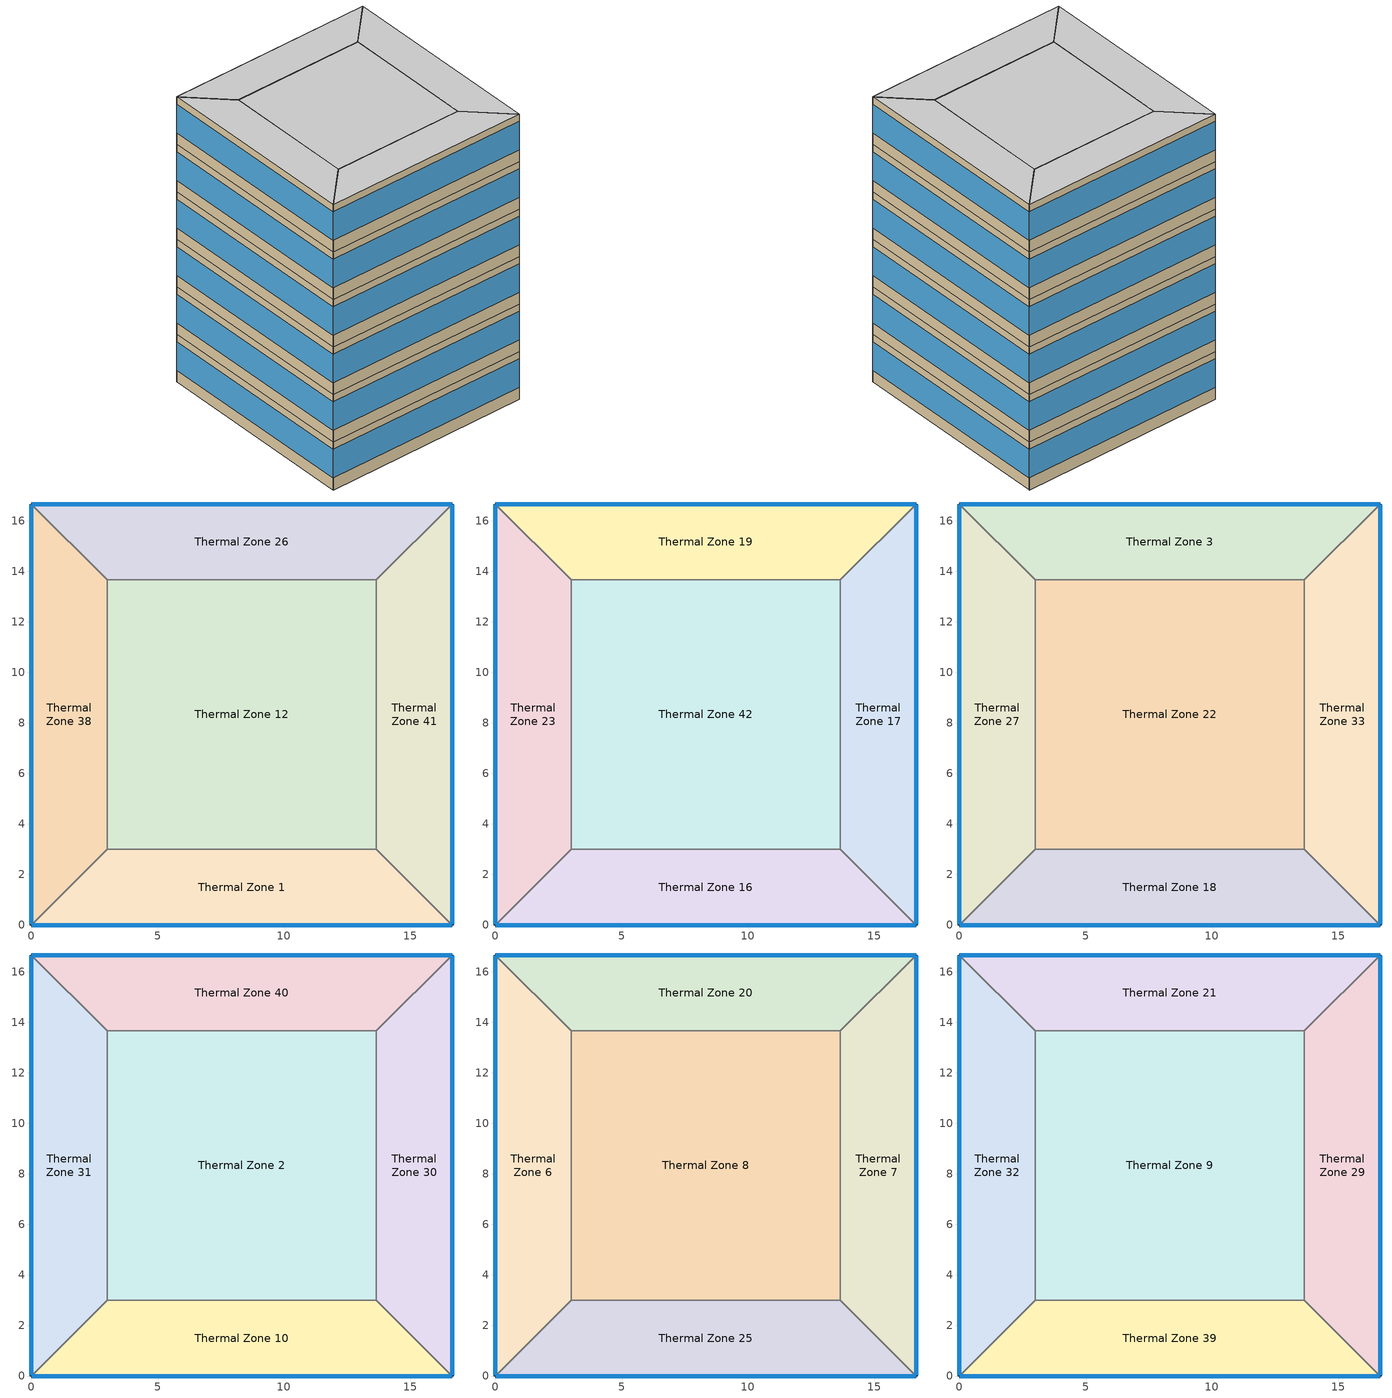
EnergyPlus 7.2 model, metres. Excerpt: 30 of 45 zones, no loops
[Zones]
Thermal Zone 41
 floor ground (000_ExtSlabCarpet_4in_ClimateZone 1-8): 16.67,16.67 16.67,0 13.67,3 13.67,13.67 z0
 wall outside (ASHRAE_189.1-2009_ExtWall_SteelFrame_ClimateZone 4-8): 16.67,0 16.67,16.67 z0:4
 wall to Thermal Zone 26 (000_Interior Wall): 16.67,16.67 13.67,13.67 z0:4
 wall to Thermal Zone 1 (000_Interior Wall): 13.67,3 16.67,0 z0:4
 wall to Thermal Zone 12 (000_Interior Wall): 13.67,13.67 13.67,3 z0:4
 window (ASHRAE_189.1-2009_ExtWindow_ClimateZone 4-5): 16.67,0.03 16.67,16.64 z1:3.41
Thermal Zone 38
 floor ground (000_ExtSlabCarpet_4in_ClimateZone 1-8): 0,0 0,16.67 3,13.67 3,3 z0
 wall outside (ASHRAE_189.1-2009_ExtWall_SteelFrame_ClimateZone 4-8): 0,16.67 0,0 z0:4
 wall to Thermal Zone 12 (000_Interior Wall): 3,3 3,13.67 z0:4
 wall to Thermal Zone 26 (000_Interior Wall): 3,13.67 0,16.67 z0:4
 wall to Thermal Zone 1 (000_Interior Wall): 0,0 3,3 z0:4
 window (ASHRAE_189.1-2009_ExtWindow_ClimateZone 4-5): 0,16.64 0,0.03 z1:3.41
Thermal Zone 26
 floor ground (000_ExtSlabCarpet_4in_ClimateZone 1-8): 0,16.67 16.67,16.67 13.67,13.67 3,13.67 z0
 wall outside (ASHRAE_189.1-2009_ExtWall_SteelFrame_ClimateZone 4-8): 16.67,16.67 0,16.67 z0:4
 wall to Thermal Zone 12 (000_Interior Wall): 3,13.67 13.67,13.67 z0:4
 window (ASHRAE_189.1-2009_ExtWindow_ClimateZone 4-5): 16.64,16.67 0.03,16.67 z1:3.41
Thermal Zone 1
 floor ground (000_ExtSlabCarpet_4in_ClimateZone 1-8): 16.67,0 0,0 3,3 13.67,3 z0
 wall outside (ASHRAE_189.1-2009_ExtWall_SteelFrame_ClimateZone 4-8): 0,0 16.67,0 z0:4
 wall to Thermal Zone 12 (000_Interior Wall): 13.67,3 3,3 z0:4
 window (ASHRAE_189.1-2009_ExtWindow_ClimateZone 4-5): 0.03,0 16.64,0 z1:3.41
Thermal Zone 12
 floor ground (000_ExtSlabCarpet_4in_ClimateZone 1-8): 3,3 3,13.67 13.67,13.67 13.67,3 z0
Thermal Zone 17
 floor to Thermal Zone 41 (000_Interior Floor): 16.67,16.67 16.67,0 13.67,3 13.67,13.67 z4
 wall outside (ASHRAE_189.1-2009_ExtWall_SteelFrame_ClimateZone 4-8): 16.67,0 16.67,16.67 z4:8
 wall to Thermal Zone 42 (000_Interior Wall): 13.67,13.67 13.67,3 z4:8
 wall to Thermal Zone 16 (000_Interior Wall): 13.67,3 16.67,0 z4:8
 wall to Thermal Zone 19 (000_Interior Wall): 16.67,16.67 13.67,13.67 z4:8
 window (ASHRAE_189.1-2009_ExtWindow_ClimateZone 4-5): 16.67,0.03 16.67,16.64 z5:7.41
Thermal Zone 23
 floor to Thermal Zone 38 (000_Interior Floor): 0,0 0,16.67 3,13.67 3,3 z4
 wall outside (ASHRAE_189.1-2009_ExtWall_SteelFrame_ClimateZone 4-8): 0,16.67 0,0 z4:8
 wall to Thermal Zone 16 (000_Interior Wall): 0,0 3,3 z4:8
 wall to Thermal Zone 42 (000_Interior Wall): 3,3 3,13.67 z4:8
 wall to Thermal Zone 19 (000_Interior Wall): 3,13.67 0,16.67 z4:8
 window (ASHRAE_189.1-2009_ExtWindow_ClimateZone 4-5): 0,16.64 0,0.03 z5:7.41
Thermal Zone 16
 floor to Thermal Zone 1 (000_Interior Floor): 16.67,0 0,0 3,3 13.67,3 z4
 wall outside (ASHRAE_189.1-2009_ExtWall_SteelFrame_ClimateZone 4-8): 0,0 16.67,0 z4:8
 wall to Thermal Zone 42 (000_Interior Wall): 13.67,3 3,3 z4:8
 window (ASHRAE_189.1-2009_ExtWindow_ClimateZone 4-5): 0.03,0 16.64,0 z5:7.41
Thermal Zone 19
 floor to Thermal Zone 26 (000_Interior Floor): 0,16.67 16.67,16.67 13.67,13.67 3,13.67 z4
 wall outside (ASHRAE_189.1-2009_ExtWall_SteelFrame_ClimateZone 4-8): 16.67,16.67 0,16.67 z4:8
 wall to Thermal Zone 42 (000_Interior Wall): 3,13.67 13.67,13.67 z4:8
 window (ASHRAE_189.1-2009_ExtWindow_ClimateZone 4-5): 16.64,16.67 0.03,16.67 z5:7.41
Thermal Zone 42
 floor to Thermal Zone 12 (000_Interior Floor): 3,3 3,13.67 13.67,13.67 13.67,3 z4
Thermal Zone 27
 floor to Thermal Zone 23 (000_Interior Floor): 0,0 0,16.67 3,13.67 3,3 z8
 wall outside (ASHRAE_189.1-2009_ExtWall_SteelFrame_ClimateZone 4-8): 0,16.67 0,0 z8:12
 wall to Thermal Zone 3 (000_Interior Wall): 3,13.67 0,16.67 z8:12
 wall to Thermal Zone 22 (000_Interior Wall): 3,3 3,13.67 z8:12
 wall to Thermal Zone 18 (000_Interior Wall): 0,0 3,3 z8:12
 window (ASHRAE_189.1-2009_ExtWindow_ClimateZone 4-5): 0,16.64 0,0.03 z9:11.41
Thermal Zone 22
 floor to Thermal Zone 42 (000_Interior Floor): 3,3 3,13.67 13.67,13.67 13.67,3 z8
 wall to Thermal Zone 18 (000_Interior Wall): 3,3 13.67,3 z8:12
 wall to Thermal Zone 3 (000_Interior Wall): 13.67,13.67 3,13.67 z8:12
 wall to Thermal Zone 33 (000_Interior Wall): 13.67,3 13.67,13.67 z8:12
Thermal Zone 18
 floor to Thermal Zone 16 (000_Interior Floor): 16.67,0 0,0 3,3 13.67,3 z8
 wall outside (ASHRAE_189.1-2009_ExtWall_SteelFrame_ClimateZone 4-8): 0,0 16.67,0 z8:12
 wall to Thermal Zone 33 (000_Interior Wall): 16.67,0 13.67,3 z8:12
 window (ASHRAE_189.1-2009_ExtWindow_ClimateZone 4-5): 0.03,0 16.64,0 z9:11.41
Thermal Zone 33
 floor to Thermal Zone 17 (000_Interior Floor): 16.67,16.67 16.67,0 13.67,3 13.67,13.67 z8
 wall outside (ASHRAE_189.1-2009_ExtWall_SteelFrame_ClimateZone 4-8): 16.67,0 16.67,16.67 z8:12
 wall to Thermal Zone 3 (000_Interior Wall): 16.67,16.67 13.67,13.67 z8:12
 window (ASHRAE_189.1-2009_ExtWindow_ClimateZone 4-5): 16.67,0.03 16.67,16.64 z9:11.41
Thermal Zone 3
 floor to Thermal Zone 19 (000_Interior Floor): 0,16.67 16.67,16.67 13.67,13.67 3,13.67 z8
 wall outside (ASHRAE_189.1-2009_ExtWall_SteelFrame_ClimateZone 4-8): 16.67,16.67 0,16.67 z8:12
 window (ASHRAE_189.1-2009_ExtWindow_ClimateZone 4-5): 16.64,16.67 0.03,16.67 z9:11.41
Thermal Zone 31
 floor to Thermal Zone 27 (000_Interior Floor): 0,0 0,16.67 3,13.67 3,3 z12
 wall outside (ASHRAE_189.1-2009_ExtWall_SteelFrame_ClimateZone 4-8): 0,16.67 0,0 z12:16
 wall to Thermal Zone 40 (000_Interior Wall): 3,13.67 0,16.67 z12:16
 wall to Thermal Zone 2 (000_Interior Wall): 3,3 3,13.67 z12:16
 wall to Thermal Zone 10 (000_Interior Wall): 0,0 3,3 z12:16
 window (ASHRAE_189.1-2009_ExtWindow_ClimateZone 4-5): 0,16.64 0,0.03 z13:15.41
Thermal Zone 40
 floor to Thermal Zone 3 (000_Interior Floor): 0,16.67 16.67,16.67 13.67,13.67 3,13.67 z12
 wall outside (ASHRAE_189.1-2009_ExtWall_SteelFrame_ClimateZone 4-8): 16.67,16.67 0,16.67 z12:16
 wall to Thermal Zone 2 (000_Interior Wall): 3,13.67 13.67,13.67 z12:16
 wall to Thermal Zone 30 (000_Interior Wall): 13.67,13.67 16.67,16.67 z12:16
 window (ASHRAE_189.1-2009_ExtWindow_ClimateZone 4-5): 16.64,16.67 0.03,16.67 z13:15.41
Thermal Zone 30
 floor to Thermal Zone 33 (000_Interior Floor): 16.67,16.67 16.67,0 13.67,3 13.67,13.67 z12
 wall outside (ASHRAE_189.1-2009_ExtWall_SteelFrame_ClimateZone 4-8): 16.67,0 16.67,16.67 z12:16
 wall to Thermal Zone 10 (000_Interior Wall): 13.67,3 16.67,0 z12:16
 wall to Thermal Zone 2 (000_Interior Wall): 13.67,13.67 13.67,3 z12:16
 window (ASHRAE_189.1-2009_ExtWindow_ClimateZone 4-5): 16.67,0.03 16.67,16.64 z13:15.41
Thermal Zone 10
 floor to Thermal Zone 18 (000_Interior Floor): 16.67,0 0,0 3,3 13.67,3 z12
 wall outside (ASHRAE_189.1-2009_ExtWall_SteelFrame_ClimateZone 4-8): 0,0 16.67,0 z12:16
 wall to Thermal Zone 2 (000_Interior Wall): 13.67,3 3,3 z12:16
 window (ASHRAE_189.1-2009_ExtWindow_ClimateZone 4-5): 0.03,0 16.64,0 z13:15.41
Thermal Zone 2
 floor to Thermal Zone 22 (000_Interior Floor): 3,3 3,13.67 13.67,13.67 13.67,3 z12
Thermal Zone 7
 floor to Thermal Zone 30 (000_Interior Floor): 16.67,16.67 16.67,0 13.67,3 13.67,13.67 z16
 wall outside (ASHRAE_189.1-2009_ExtWall_SteelFrame_ClimateZone 4-8): 16.67,0 16.67,16.67 z16:20
 wall to Thermal Zone 20 (000_Interior Wall): 16.67,16.67 13.67,13.67 z16:20
 wall to Thermal Zone 8 (000_Interior Wall): 13.67,13.67 13.67,3 z16:20
 wall to Thermal Zone 25 (000_Interior Wall): 13.67,3 16.67,0 z16:20
 window (ASHRAE_189.1-2009_ExtWindow_ClimateZone 4-5): 16.67,0.03 16.67,16.64 z17:19.41
Thermal Zone 8
 floor to Thermal Zone 2 (000_Interior Floor): 3,3 3,13.67 13.67,13.67 13.67,3 z16
 wall to Thermal Zone 6 (000_Interior Wall): 3,13.67 3,3 z16:20
 wall to Thermal Zone 25 (000_Interior Wall): 3,3 13.67,3 z16:20
 wall to Thermal Zone 20 (000_Interior Wall): 13.67,13.67 3,13.67 z16:20
Thermal Zone 25
 floor to Thermal Zone 10 (000_Interior Floor): 16.67,0 0,0 3,3 13.67,3 z16
 wall outside (ASHRAE_189.1-2009_ExtWall_SteelFrame_ClimateZone 4-8): 0,0 16.67,0 z16:20
 wall to Thermal Zone 6 (000_Interior Wall): 3,3 0,0 z16:20
 window (ASHRAE_189.1-2009_ExtWindow_ClimateZone 4-5): 0.03,0 16.64,0 z17:19.41
Thermal Zone 6
 floor to Thermal Zone 31 (000_Interior Floor): 0,0 0,16.67 3,13.67 3,3 z16
 wall outside (ASHRAE_189.1-2009_ExtWall_SteelFrame_ClimateZone 4-8): 0,16.67 0,0 z16:20
 wall to Thermal Zone 20 (000_Interior Wall): 3,13.67 0,16.67 z16:20
 window (ASHRAE_189.1-2009_ExtWindow_ClimateZone 4-5): 0,16.64 0,0.03 z17:19.41
Thermal Zone 20
 floor to Thermal Zone 40 (000_Interior Floor): 0,16.67 16.67,16.67 13.67,13.67 3,13.67 z16
 wall outside (ASHRAE_189.1-2009_ExtWall_SteelFrame_ClimateZone 4-8): 16.67,16.67 0,16.67 z16:20
 window (ASHRAE_189.1-2009_ExtWindow_ClimateZone 4-5): 16.64,16.67 0.03,16.67 z17:19.41
Thermal Zone 32
 floor to Thermal Zone 6 (000_Interior Floor): 0,0 0,16.67 3,13.67 3,3 z20
 wall outside (ASHRAE_189.1-2009_ExtWall_SteelFrame_ClimateZone 4-8): 0,16.67 0,0 z20:24
 wall to Thermal Zone 9 (000_Interior Wall): 3,3 3,13.67 z20:24
 wall to Thermal Zone 39 (000_Interior Wall): 0,0 3,3 z20:24
 wall to Thermal Zone 21 (000_Interior Wall): 3,13.67 0,16.67 z20:24
 window (ASHRAE_189.1-2009_ExtWindow_ClimateZone 4-5): 0,16.64 0,0.03 z21:23.41
 ceiling to Thermal Zone 4 (000_Interior Ceiling): 3,3 3,13.67 0,16.67 0,0 z24
Thermal Zone 29
 floor to Thermal Zone 7 (000_Interior Floor): 16.67,16.67 16.67,0 13.67,3 13.67,13.67 z20
 wall outside (ASHRAE_189.1-2009_ExtWall_SteelFrame_ClimateZone 4-8): 16.67,0 16.67,16.67 z20:24
 wall to Thermal Zone 39 (000_Interior Wall): 13.67,3 16.67,0 z20:24
 wall to Thermal Zone 9 (000_Interior Wall): 13.67,13.67 13.67,3 z20:24
 wall to Thermal Zone 21 (000_Interior Wall): 16.67,16.67 13.67,13.67 z20:24
 window (ASHRAE_189.1-2009_ExtWindow_ClimateZone 4-5): 16.67,0.03 16.67,16.64 z21:23.41
 ceiling to Thermal Zone 43 (000_Interior Ceiling): 13.67,13.67 13.67,3 16.67,0 16.67,16.67 z24
Thermal Zone 21
 floor to Thermal Zone 20 (000_Interior Floor): 0,16.67 16.67,16.67 13.67,13.67 3,13.67 z20
 wall outside (ASHRAE_189.1-2009_ExtWall_SteelFrame_ClimateZone 4-8): 16.67,16.67 0,16.67 z20:24
 wall to Thermal Zone 9 (000_Interior Wall): 3,13.67 13.67,13.67 z20:24
 window (ASHRAE_189.1-2009_ExtWindow_ClimateZone 4-5): 16.64,16.67 0.03,16.67 z21:23.41
 ceiling to Thermal Zone 13 (000_Interior Ceiling): 3,13.67 13.67,13.67 16.67,16.67 0,16.67 z24
Thermal Zone 39
 floor to Thermal Zone 25 (000_Interior Floor): 16.67,0 0,0 3,3 13.67,3 z20
 wall outside (ASHRAE_189.1-2009_ExtWall_SteelFrame_ClimateZone 4-8): 0,0 16.67,0 z20:24
 wall to Thermal Zone 9 (000_Interior Wall): 13.67,3 3,3 z20:24
 window (ASHRAE_189.1-2009_ExtWindow_ClimateZone 4-5): 0.03,0 16.64,0 z21:23.41
 ceiling to Thermal Zone 35 (000_Interior Ceiling): 13.67,3 3,3 0,0 16.67,0 z24
Thermal Zone 9
 floor to Thermal Zone 8 (000_Interior Floor): 3,3 3,13.67 13.67,13.67 13.67,3 z20
 ceiling to Thermal Zone 36 (000_Interior Ceiling): 13.67,3 13.67,13.67 3,13.67 3,3 z24
[Site:Location]
Phoenix Sky Harbor Intl Ap_AZ_USA Design_Conditions: Latitude {deg}=33.45; Longitude {deg}=-111.98; Time Zone {hr}=-7; Elevation {m}=337
[SizingPeriod:DesignDay] Day of Month=21; Dry-Bulb Temperature Range Modifier Type=DefaultMultipliers; Barometric Pressure {Pa}=97342; Rain Indicator=No; Snow Indicator=No; Daylight Saving Time Indicator=No
Name | Month | Day Type | Maximum Dry-Bulb Temperature {C} | Daily Dry-Bulb Temperature Range {deltaC} | Humidity Condition Type | Wetbulb or DewPoint at Maximum Dry-Bulb {C} | Wind Speed {m/s} | Wind Direction {deg} | Solar Model Indicator | ASHRAE Clear Sky Optical Depth for Beam Irradiance (taub) | ASHRAE Clear Sky Optical Depth for Diffuse Irradiance (taud) | Sky Clearness | Enthalpy at Maximum Dry-Bulb {J/kg}
Phoenix Sky Harbor Intl Ap Ann Clg .4% Condns WB=>MDB | 7 | SummerDesignDay | 35.8 | 12 | Wetbulb | 24.5 | 4.1 | 260 | ASHRAETau | 0.588 | 1.653
Phoenix Sky Harbor Intl Ap Ann Htg Wind 99% Condns WS=>MCDB | 12 | WinterDesignDay | 15.1 | 0 | Wetbulb | 15.1 | 7.3 | 100 | ASHRAEClearSky |  |  | 0
Phoenix Sky Harbor Intl Ap Ann Htg Wind 99.6% Condns WS=>MCDB | 12 | WinterDesignDay | 14.8 | 0 | Wetbulb | 14.8 | 8.2 | 100 | ASHRAEClearSky |  |  | 0
Phoenix Sky Harbor Intl Ap Ann Clg .4% Condns Enth=>MDB | 7 | SummerDesignDay | 35.3 | 12 | Enthalpy |  | 4.1 | 260 | ASHRAETau | 0.588 | 1.653 |  | 75600
[Building]
Building 1
[Material] Thermal Absorptance=0.9
Name | Roughness | Thickness {m} | Conductivity {W/m-K} | Density {kg/m3} | Specific Heat {J/kg-K} | Solar Absorptance | Visible Absorptance
000_G01a 19mm gypsum board | MediumSmooth | 0.019 | 0.16 | 800 | 1090 | 0.7 | 0.7
MAT-CC05 4 HW CONCRETE | Rough | 0.1016 | 1.311 | 2240 | 836.8 | 0.7 | 0.7
000_M11 100mm lightweight concrete | MediumRough | 0.1016 | 0.53 | 1280 | 840 | 0.7 | 0.7
1/2IN Gypsum | Smooth | 0.0127 | 0.16 | 784.9 | 830 | 0.92 | 0.92
Wall Insulation [39] | MediumRough | 0.1184 | 0.045 | 265 | 836.8 | 0.7 | 0.7
000_F16 Acoustic tile | MediumSmooth | 0.0191 | 0.06 | 368 | 590 | 0.7 | 0.7
[Material:AirGap]
Name | Thermal Resistance {m2-K/W}
000_F04 Wall air space resistance | 0.15
000_F05 Ceiling air space resistance | 0.18
[Material:NoMass] Thermal Absorptance=0.9; Solar Absorptance=0.7
Name | Roughness | Thermal Resistance {m2-K/W} | Visible Absorptance
MAT-SHEATH | Rough | 0.3626 | 0.7
CP02 CARPET PAD | VeryRough | 0.2165 | 0.8
[WindowMaterial:Glazing]
Theoretical Glass [207]: Optical Data Type=SpectralAverage; Thickness {m}=0.003; Solar Transmittance at Normal Incidence=0.3311; Front Side Solar Reflectance at Normal Incidence=0.6189; Back Side Solar Reflectance at Normal Incidence=0.6189; Visible Transmittance at Normal Incidence=0.44; Front Side Visible Reflectance at Normal Incidence=0.51; Back Side Visible Reflectance at Normal Incidence=0.51; Infrared Transmittance at Normal Incidence=0; Front Side Infrared Hemispherical Emissivity=0.9; Back Side Infrared Hemispherical Emissivity=0.9; Conductivity {W/m-K}=0.0133; Dirt Correction Factor for Solar and Visible Transmittance=1; Solar Diffusing=No
[Construction]
000_Interior Wall: 000_G01a 19mm gypsum board, 000_F04 Wall air space resistance, 000_G01a 19mm gypsum board
000_Interior Ceiling: 000_M11 100mm lightweight concrete, 000_F05 Ceiling air space resistance, 000_F16 Acoustic tile
000_Interior Floor: 000_F16 Acoustic tile, 000_F05 Ceiling air space resistance, 000_M11 100mm lightweight concrete
ASHRAE_189.1-2009_ExtWall_SteelFrame_ClimateZone 4-8: MAT-SHEATH, Wall Insulation [39], 1/2IN Gypsum
000_ExtSlabCarpet_4in_ClimateZone 1-8: MAT-CC05 4 HW CONCRETE, CP02 CARPET PAD
ASHRAE_189.1-2009_ExtWindow_ClimateZone 4-5: Theoretical Glass [207]
[AvailabilityManager:Scheduled]
Name | Schedule
AvailabilityManager:Scheduled {cda78a29-cebc-43ad-9f34-69d29a3886d4} | Schedule:Compact {d77e381f-fea0-4ab5-a3f4-deff69465bd9}
AvailabilityManager:Scheduled {b01fa027-b88d-4962-b188-3d77b53f2664} | Schedule:Compact {08985cc8-8e83-459b-9baf-2a1064f49789}
[Zone]
Thermal Zone 7; Thermal Zone 32; Thermal Zone 29; Thermal Zone 17; Thermal Zone 31; Thermal Zone 27; Thermal Zone 22; Thermal Zone 18; Thermal Zone 41; Thermal Zone 33; Thermal Zone 38; Thermal Zone 23; Thermal Zone 8; Thermal Zone 21; Thermal Zone 26; Thermal Zone 40; Thermal Zone 16; Thermal Zone 30; Thermal Zone 3; Thermal Zone 25; Thermal Zone 1; Thermal Zone 12; Thermal Zone 6; Thermal Zone 10; Thermal Zone 19; Thermal Zone 39; Thermal Zone 42; Thermal Zone 9; Thermal Zone 20; Thermal Zone 2
[Schedule:Compact]
Schedule:Compact {d77e381f-fea0-4ab5-a3f4-deff69465bd9}; Schedule:Compact {08985cc8-8e83-459b-9baf-2a1064f49789}: Through: 12/31, For: AllDays, Until: 24:00, 1
